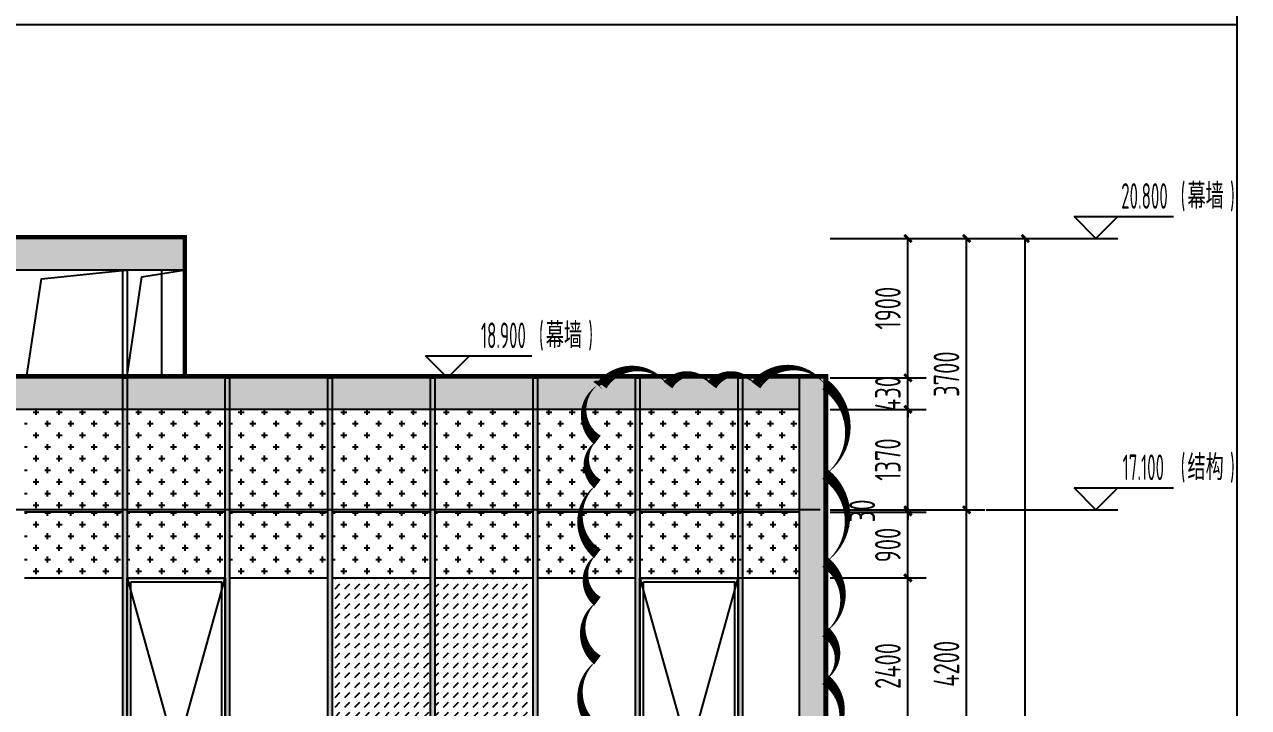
# Model space of a CAD drawing. Extents: x -863035 to 270371, y -8918 to 240488.
# Drawn here: x -272190 to -255486, y 45260 to 54575 of the extents above; entities that cross this region are included whole.
import ezdxf

# ---------------------------------------------------------------- set-up
doc = ezdxf.new("R2010")
doc.units = 0
doc.header["$LTSCALE"] = 1000
doc.header["$MEASUREMENT"] = 0
doc.linetypes.add('109-34 轴网$0$L1$0$$AUDIT_BAD_LTYPE1', pattern=[0])
for name, color, linetype in [('01-标注_尺寸', 124, 'Continuous'), ('01-标注_标高', 200, 'Continuous'), ('01-标注_轴线坐标', 132, 'Continuous'), ('02-TEXT_标注', 130, 'Continuous'), ('05-填充_156', 156, 'Continuous'), ('05-填充_18', 18, 'Continuous'), ('A-C_窗', 140, 'Continuous'), ('A-SUR_看线', 231, 'Continuous'), ('D_铝板', 181, 'Continuous'), ('E-立面', 255, 'Continuous'), ('E-立面轮廓', 241, 'Continuous')]:
    doc.layers.add(name, color=color, linetype=linetype)
doc.layers.add('04-不打印_辅助线', color=165, linetype='Continuous', plot=False)
doc.layers.add('DIM_MODI', color=6, linetype='Continuous', plot=False)
doc.styles.add('_TCH_DIM', font='ROS1', dxfattribs={"width": 0.75, "bigfont": 'JD'})
doc.styles.add('_TCH_DIM_T3', font='ROS1', dxfattribs={"width": 0.75, "bigfont": 'JD'})
doc.dimstyles.new('_TCH_ARCH&&100', dxfattribs={"dimtxt": 350, "dimasz": 100, "dimexe": 250, "dimexo": 300, "dimgap": 100, "dimtad": 1, "dimdec": 0, "dimzin": 0, "dimdsep": 46, "dimtxsty": '_TCH_DIM_T3', "dimblk": 'ARCHTICK', "dimcen": 0.09, "dimclrt": 7, "dimazin": 2, "dimtfac": 1, "dimtdec": 0, "dimtix": 1, "dimtmove": 2, "dimatfit": 3, "dimfxl": 0, "dimtolj": 1, "dimtzin": 0, "dimarcsym": 0})
pattern_1 = [(45, (56279.99, 23307.46), (4e-14, 134.70384), [95.25, -95.25])]

# ---------------------------------------------------------------- blocks, each defined once
blk = doc.blocks.new('*U31')
at = {"layer": '05-填充_18'}
h = blk.add_hatch(color=256, dxfattribs=at)
h.dxf.hatch_style = 1
h.paths.add_polyline_path([(60, -12790), (0, -12790), (0, 310), (60, 310)])
blk.add_lwpolyline([(60, -12790), (0, -12790), (0, 310), (60, 310)], close=True)
blk = doc.blocks.new('*U23')
at = {"layer": '05-填充_18'}
h = blk.add_hatch(color=256, dxfattribs=at)
h.dxf.hatch_style = 1
h.paths.add_polyline_path([(60, -15050), (0, -15050), (0, 310), (60, 310)])
blk.add_lwpolyline([(60, -15050), (0, -15050), (0, 310), (60, 310)], close=True)
blk = doc.blocks.new('A$C2DDF4F07')
at = {"layer": 'A-C_窗'}
for points in [[(0, 2400), (1340, 2400), (1340, 0), (0, 0)], [(50, 2350), (1290, 2350), (1290, 50), (50, 50)]]:
    blk.add_lwpolyline(points, close=True, dxfattribs=at)
blk.add_lwpolyline([(0, 2400), (670, 0), (1340, 2400)], dxfattribs=at)
blk = doc.blocks.new('_ArchTick')
at = {"color": 0, "linetype": 'ByBlock', "const_width": 0.4}
blk.add_lwpolyline([(-0.5, -0.5), (0.5, 0.5)], dxfattribs=at)
blk = doc.blocks.new('*D2395')
at = {"layer": '01-标注_轴线坐标', "color": 0, "lineweight": -2, "transparency": 16777216}
for p, q in [((52020, -2918), (53333, -2918)), ((53083, -6618), (53083, -2918)), ((52020, -6618), (53333, -6618))]:
    blk.add_line(p, q, dxfattribs=at)
at = {"layer": 'Defpoints', "color": 0, "transparency": 16777216}
for p in [(51720, -2918), (53083, -2918), (51720, -6618)]:
    blk.add_point(p, dxfattribs=at)
at = {"layer": '01-标注_轴线坐标', "color": 0, "lineweight": -2, "transparency": 16777216, "xscale": 100, "yscale": 100, "zscale": 100}
for p, rotation in [((53083, -2918), 90), ((53083, -6618), 270)]:
    blk.add_blockref('_ArchTick', p, dxfattribs=dict(at, rotation=rotation))
at = {"layer": '01-标注_轴线坐标', "color": 7, "transparency": 16777216, "insert": (52808, -4768), "char_height": 350, "attachment_point": 5, "rotation": 90, "style": '_TCH_DIM_T3'}
blk.add_mtext('\\A1;3700', dxfattribs=at)
blk = doc.blocks.new('*D2396')
at = {"layer": '01-标注_轴线坐标', "color": 0, "lineweight": -2, "transparency": 16777216}
for p, q in [((52020, -6618), (53333, -6618)), ((53083, -10818), (53083, -6618)), ((52020, -10818), (53333, -10818))]:
    blk.add_line(p, q, dxfattribs=at)
at = {"layer": 'Defpoints', "color": 0, "transparency": 16777216}
for p in [(51720, -6618), (53083, -6618), (51720, -10818)]:
    blk.add_point(p, dxfattribs=at)
at = {"layer": '01-标注_轴线坐标', "color": 0, "lineweight": -2, "transparency": 16777216, "xscale": 100, "yscale": 100, "zscale": 100}
for p, rotation in [((53083, -6618), 90), ((53083, -10818), 270)]:
    blk.add_blockref('_ArchTick', p, dxfattribs=dict(at, rotation=rotation))
at = {"layer": '01-标注_轴线坐标', "color": 7, "transparency": 16777216, "insert": (52808, -8718), "char_height": 350, "attachment_point": 5, "rotation": 90, "style": '_TCH_DIM_T3'}
blk.add_mtext('\\A1;4200', dxfattribs=at)
blk = doc.blocks.new('*D2401')
at = {"layer": '01-标注_轴线坐标', "color": 0, "lineweight": -2, "transparency": 16777216}
for p, q in [((51520, -2918), (54133, -2918)), ((53883, -23818), (53883, -2918)), ((51520, -23818), (54133, -23818))]:
    blk.add_line(p, q, dxfattribs=at)
at = {"layer": 'Defpoints', "color": 0, "transparency": 16777216}
for p in [(51220, -2918), (53883, -2918), (51220, -23818)]:
    blk.add_point(p, dxfattribs=at)
at = {"layer": '01-标注_轴线坐标', "color": 0, "lineweight": -2, "transparency": 16777216, "xscale": 100, "yscale": 100, "zscale": 100}
for p, rotation in [((53883, -2918), 90), ((53883, -23818), 270)]:
    blk.add_blockref('_ArchTick', p, dxfattribs=dict(at, rotation=rotation))
at = {"layer": '01-标注_轴线坐标', "color": 7, "transparency": 16777216, "insert": (53608, -13368), "char_height": 350, "attachment_point": 5, "rotation": 90, "style": '_TCH_DIM_T3'}
blk.add_mtext('\\A1;20900', dxfattribs=at)
blk = doc.blocks.new('*D2430')
at = {"layer": '01-标注_尺寸', "color": 0, "lineweight": -2, "transparency": 16777216}
for p, q in [((51220, -2918), (52533, -2918)), ((52283, -4818), (52283, -2918)), ((51220, -4818), (52533, -4818))]:
    blk.add_line(p, q, dxfattribs=at)
at = {"layer": 'Defpoints', "color": 0, "transparency": 16777216}
for p in [(50920, -2918), (52283, -2918), (50920, -4818)]:
    blk.add_point(p, dxfattribs=at)
at = {"layer": '01-标注_尺寸', "color": 0, "lineweight": -2, "transparency": 16777216, "xscale": 100, "yscale": 100, "zscale": 100}
for p, rotation in [((52283, -2918), 90), ((52283, -4818), 270)]:
    blk.add_blockref('_ArchTick', p, dxfattribs=dict(at, rotation=rotation))
at = {"layer": '01-标注_尺寸', "color": 7, "transparency": 16777216, "insert": (52008, -3868), "char_height": 350, "attachment_point": 5, "rotation": 90, "style": '_TCH_DIM_T3'}
blk.add_mtext('\\A1;1900', dxfattribs=at)
blk = doc.blocks.new('*D2431')
at = {"layer": '01-标注_尺寸', "color": 0, "lineweight": -2, "transparency": 16777216}
for p, q in [((51220, -4818), (52533, -4818)), ((52283, -4818), (52283, -4718)), ((52283, -5248), (52283, -4818)), ((51220, -5248), (52533, -5248)), ((52283, -5248), (52283, -5348))]:
    blk.add_line(p, q, dxfattribs=at)
at = {"layer": 'Defpoints', "color": 0, "transparency": 16777216}
for p in [(50920, -4818), (52283, -4818), (50920, -5248)]:
    blk.add_point(p, dxfattribs=at)
at = {"layer": '01-标注_尺寸', "color": 0, "lineweight": -2, "transparency": 16777216, "xscale": 100, "yscale": 100, "zscale": 100}
for p, rotation in [((52283, -4818), 270), ((52283, -5248), 90)]:
    blk.add_blockref('_ArchTick', p, dxfattribs=dict(at, rotation=rotation))
at = {"layer": '01-标注_尺寸', "color": 7, "transparency": 16777216, "insert": (52008, -5033), "char_height": 350, "attachment_point": 5, "rotation": 90, "style": '_TCH_DIM_T3'}
blk.add_mtext('\\A1;430', dxfattribs=at)
blk = doc.blocks.new('*D2432')
at = {"layer": '01-标注_尺寸', "color": 0, "lineweight": -2, "transparency": 16777216}
for p, q in [((51220, -5248), (52533, -5248)), ((52283, -6618), (52283, -5248)), ((51220, -6618), (52533, -6618))]:
    blk.add_line(p, q, dxfattribs=at)
at = {"layer": 'Defpoints', "color": 0, "transparency": 16777216}
for p in [(50920, -5248), (52283, -5248), (50920, -6618)]:
    blk.add_point(p, dxfattribs=at)
at = {"layer": '01-标注_尺寸', "color": 0, "lineweight": -2, "transparency": 16777216, "xscale": 100, "yscale": 100, "zscale": 100}
for p, rotation in [((52283, -5248), 90), ((52283, -6618), 270)]:
    blk.add_blockref('_ArchTick', p, dxfattribs=dict(at, rotation=rotation))
at = {"layer": '01-标注_尺寸', "color": 7, "transparency": 16777216, "insert": (52008, -5933), "char_height": 350, "attachment_point": 5, "rotation": 90, "style": '_TCH_DIM_T3'}
blk.add_mtext('\\A1;1370', dxfattribs=at)
blk = doc.blocks.new('*D2433')
at = {"layer": '01-标注_尺寸', "color": 0, "lineweight": -2, "transparency": 16777216}
for p, q in [((51220, -6618), (52533, -6618)), ((51220, -6648), (52533, -6648)), ((52283, -6618), (52283, -6518)), ((52283, -6648), (52283, -6618)), ((52283, -6648), (52283, -6748))]:
    blk.add_line(p, q, dxfattribs=at)
at = {"layer": 'Defpoints', "color": 0, "transparency": 16777216}
for p in [(50920, -6618), (50920, -6648), (52283, -6618)]:
    blk.add_point(p, dxfattribs=at)
at = {"layer": '01-标注_尺寸', "color": 0, "lineweight": -2, "transparency": 16777216, "xscale": 100, "yscale": 100, "zscale": 100}
for p, rotation in [((52283, -6618), 270), ((52283, -6648), 90)]:
    blk.add_blockref('_ArchTick', p, dxfattribs=dict(at, rotation=rotation))
at = {"layer": '01-标注_尺寸', "color": 7, "transparency": 16777216, "insert": (51658, -6633), "char_height": 350, "attachment_point": 5, "rotation": 90, "style": '_TCH_DIM_T3'}
blk.add_mtext('\\A1;30', dxfattribs=at)
blk = doc.blocks.new('*D2434')
at = {"layer": '01-标注_尺寸', "color": 0, "lineweight": -2, "transparency": 16777216}
for p, q in [((51220, -6648), (52533, -6648)), ((52283, -7548), (52283, -6648)), ((51220, -7548), (52533, -7548))]:
    blk.add_line(p, q, dxfattribs=at)
at = {"layer": 'Defpoints', "color": 0, "transparency": 16777216}
for p in [(50920, -6648), (52283, -6648), (50920, -7548)]:
    blk.add_point(p, dxfattribs=at)
at = {"layer": '01-标注_尺寸', "color": 0, "lineweight": -2, "transparency": 16777216, "xscale": 100, "yscale": 100, "zscale": 100}
for p, rotation in [((52283, -6648), 90), ((52283, -7548), 270)]:
    blk.add_blockref('_ArchTick', p, dxfattribs=dict(at, rotation=rotation))
at = {"layer": '01-标注_尺寸', "color": 7, "transparency": 16777216, "insert": (52008, -7098), "char_height": 350, "attachment_point": 5, "rotation": 90, "style": '_TCH_DIM_T3'}
blk.add_mtext('\\A1;900', dxfattribs=at)
blk = doc.blocks.new('*D2435')
at = {"layer": '01-标注_尺寸', "color": 0, "lineweight": -2, "transparency": 16777216}
for p, q in [((51220, -7548), (52533, -7548)), ((52283, -9948), (52283, -7548)), ((51220, -9948), (52533, -9948))]:
    blk.add_line(p, q, dxfattribs=at)
at = {"layer": 'Defpoints', "color": 0, "transparency": 16777216}
for p in [(50920, -7548), (52283, -7548), (50920, -9948)]:
    blk.add_point(p, dxfattribs=at)
at = {"layer": '01-标注_尺寸', "color": 0, "lineweight": -2, "transparency": 16777216, "xscale": 100, "yscale": 100, "zscale": 100}
for p, rotation in [((52283, -7548), 90), ((52283, -9948), 270)]:
    blk.add_blockref('_ArchTick', p, dxfattribs=dict(at, rotation=rotation))
at = {"layer": '01-标注_尺寸', "color": 7, "transparency": 16777216, "insert": (52008, -8748), "char_height": 350, "attachment_point": 5, "rotation": 90, "style": '_TCH_DIM_T3'}
blk.add_mtext('\\A1;2400', dxfattribs=at)
blk = doc.blocks.new('htgrsjuhytj')
at = {"layer": '05-填充_156'}
h = blk.add_hatch(dxfattribs=at)
h.set_pattern_fill('CROSS', color=136, scale=100, angle=90)
h.set_pattern_definition([(360, (59080, 24207.46), (158.75, 158.75), [79.375, -238.125]), (90, (59119.68, 24167.77), (-158.75, 158.75), [79.375, -238.125])])
h.paths.add_polyline_path([(41565.7, -5248.3), (40225.7, -5248.3), (40225.7, -6648.3), (41565.7, -6648.3)])
h = blk.add_hatch(dxfattribs=at)
h.set_pattern_fill('CROSS', color=136, scale=100, angle=90)
h.set_pattern_definition([(360, (60480, 24207.46), (158.75, 158.75), [79.375, -238.125]), (90, (60519.68, 24167.77), (-158.75, 158.75), [79.375, -238.125])])
h.paths.add_polyline_path([(42965.7, -5248.3), (41625.7, -5248.3), (41625.7, -6648.3), (42965.7, -6648.3)])
h = blk.add_hatch(dxfattribs=at)
h.set_pattern_fill('CROSS', color=136, scale=100, angle=90)
h.set_pattern_definition([(360, (61880, 24207.46), (158.75, 158.75), [79.375, -238.125]), (90, (61919.68, 24167.77), (-158.75, 158.75), [79.375, -238.125])])
h.paths.add_polyline_path([(44365.7, -5248.3), (43025.7, -5248.3), (43025.7, -6648.3), (44365.7, -6648.3)])
h = blk.add_hatch(dxfattribs=at)
h.set_pattern_fill('CROSS', color=136, scale=100, angle=90)
h.set_pattern_definition([(360, (63280, 24207.46), (158.75, 158.75), [79.375, -238.125]), (90, (63319.68, 24167.77), (-158.75, 158.75), [79.375, -238.125])])
h.paths.add_polyline_path([(45765.7, -5248.3), (44425.7, -5248.3), (44425.7, -6648.3), (45765.7, -6648.3)])
h = blk.add_hatch(dxfattribs=at)
h.set_pattern_fill('CROSS', color=136, scale=100, angle=90)
h.set_pattern_definition([(360, (64680, 24207.46), (158.75, 158.75), [79.375, -238.125]), (90, (64719.68, 24167.77), (-158.75, 158.75), [79.375, -238.125])])
h.paths.add_polyline_path([(47165.7, -5248.3), (45825.7, -5248.3), (45825.7, -6648.3), (47165.7, -6648.3)])
h = blk.add_hatch(dxfattribs=at)
h.set_pattern_fill('CROSS', color=136, scale=100, angle=90)
h.set_pattern_definition([(360, (66080, 24207.46), (158.75, 158.75), [79.375, -238.125]), (90, (66119.68, 24167.77), (-158.75, 158.75), [79.375, -238.125])])
h.paths.add_polyline_path([(48565.7, -5248.3), (47225.7, -5248.3), (47225.7, -6648.3), (48565.7, -6648.3)])
h = blk.add_hatch(dxfattribs=at)
h.set_pattern_fill('CROSS', color=136, scale=100, angle=90)
h.set_pattern_definition([(360, (67480, 24207.46), (158.75, 158.75), [79.375, -238.125]), (90, (67519.68, 24167.77), (-158.75, 158.75), [79.375, -238.125])])
h.paths.add_polyline_path([(49965.7, -5248.3), (48625.7, -5248.3), (48625.7, -6648.3), (49965.7, -6648.3)])
h = blk.add_hatch(dxfattribs=at)
h.set_pattern_fill('CROSS', color=136, scale=100, angle=90)
h.set_pattern_definition([(360, (68310, 24207.46), (158.75, 158.75), [79.375, -238.125]), (90, (68349.68, 24167.77), (-158.75, 158.75), [79.375, -238.125])])
h.paths.add_polyline_path([(50795.7, -5248.3), (50025.7, -5248.3), (50025.7, -6648.3), (50795.7, -6648.3)])
h = blk.add_hatch(dxfattribs=at)
h.set_pattern_fill('CROSS', color=136, scale=100, angle=90)
h.set_pattern_definition([(360, (59080, 23307.46), (158.75, 158.75), [79.375, -238.125]), (90, (59119.68, 23267.77), (-158.75, 158.75), [79.375, -238.125])])
h.paths.add_polyline_path([(41565.7, -6648.3), (40225.7, -6648.3), (40225.7, -7548.3), (41565.7, -7548.3)])
h = blk.add_hatch(dxfattribs=at)
h.set_pattern_fill('CROSS', color=136, scale=100, angle=90)
h.set_pattern_definition([(360, (60480, 23307.46), (158.75, 158.75), [79.375, -238.125]), (90, (60519.68, 23267.77), (-158.75, 158.75), [79.375, -238.125])])
h.paths.add_polyline_path([(42965.7, -6648.3), (41625.7, -6648.3), (41625.7, -7548.3), (42965.7, -7548.3)])
h = blk.add_hatch(dxfattribs=at)
h.set_pattern_fill('CROSS', color=136, scale=100, angle=90)
h.set_pattern_definition([(360, (61880, 23307.46), (158.75, 158.75), [79.375, -238.125]), (90, (61919.68, 23267.77), (-158.75, 158.75), [79.375, -238.125])])
h.paths.add_polyline_path([(44365.7, -6648.3), (43025.7, -6648.3), (43025.7, -7548.3), (44365.7, -7548.3)])
h = blk.add_hatch(dxfattribs=at)
h.set_pattern_fill('CROSS', color=136, scale=100, angle=90)
h.set_pattern_definition([(360, (63280, 23307.46), (158.75, 158.75), [79.375, -238.125]), (90, (63319.68, 23267.77), (-158.75, 158.75), [79.375, -238.125])])
h.paths.add_polyline_path([(45765.7, -6648.3), (44425.7, -6648.3), (44425.7, -7548.3), (45765.7, -7548.3)])
h = blk.add_hatch(dxfattribs=at)
h.set_pattern_fill('CROSS', color=136, scale=100, angle=90)
h.set_pattern_definition([(360, (64680, 23307.46), (158.75, 158.75), [79.375, -238.125]), (90, (64719.68, 23267.77), (-158.75, 158.75), [79.375, -238.125])])
h.paths.add_polyline_path([(47165.7, -6648.3), (45825.7, -6648.3), (45825.7, -7548.3), (47165.7, -7548.3)])
h = blk.add_hatch(dxfattribs=at)
h.set_pattern_fill('CROSS', color=136, scale=100, angle=90)
h.set_pattern_definition([(360, (66080, 23307.46), (158.75, 158.75), [79.375, -238.125]), (90, (66119.68, 23267.77), (-158.75, 158.75), [79.375, -238.125])])
h.paths.add_polyline_path([(48565.7, -6648.3), (47225.7, -6648.3), (47225.7, -7548.3), (48565.7, -7548.3)])
h = blk.add_hatch(dxfattribs=at)
h.set_pattern_fill('CROSS', color=136, scale=100, angle=90)
h.set_pattern_definition([(360, (67480, 23307.46), (158.75, 158.75), [79.375, -238.125]), (90, (67519.68, 23267.77), (-158.75, 158.75), [79.375, -238.125])])
h.paths.add_polyline_path([(49965.7, -6648.3), (48625.7, -6648.3), (48625.7, -7548.3), (49965.7, -7548.3)])
h = blk.add_hatch(dxfattribs=at)
h.set_pattern_fill('CROSS', color=136, scale=100, angle=90)
h.set_pattern_definition([(360, (68820, 23307.46), (158.75, 158.75), [79.375, -238.125]), (90, (68859.68, 23267.77), (-158.75, 158.75), [79.375, -238.125])])
h.paths.add_polyline_path([(50795.7, -6648.3), (49965.7, -6648.3), (49965.7, -7548.3), (50795.7, -7548.3)])
h = blk.add_hatch(dxfattribs=at)
h.set_pattern_fill('DASH', color=256, scale=100, angle=135)
h.set_pattern_definition(pattern_1)
h.paths.add_polyline_path([(45765.7, -7548.3), (44425.7, -7548.3), (44425.7, -10848.3), (45765.7, -10848.3)])
h = blk.add_hatch(dxfattribs=at)
h.set_pattern_fill('DASH', color=256, scale=100, angle=135)
h.set_pattern_definition(pattern_1)
h.paths.add_polyline_path([(47165.7, -7548.3), (45825.7, -7548.3), (45825.7, -10848.3), (47165.7, -10848.3)])
at = {"layer": '05-填充_18'}
h = blk.add_hatch(color=256, dxfattribs=at)
h.dxf.hatch_style = 1
h.paths.add_polyline_path([(42395.7, -2918.3), (23995.7, -2918.3), (23995.7, -3348.3), (42395.7, -3348.3)])
h = blk.add_hatch(color=256, dxfattribs=at)
h.dxf.hatch_style = 1
h.paths.add_polyline_path([(50795.7, -4818.3), (28195.7, -4818.3), (28195.7, -5248.3), (50795.7, -5248.3)])
h = blk.add_hatch(color=256, dxfattribs=at)
h.dxf.hatch_style = 1
h.paths.add_polyline_path([(50795.7, -20178.3), (51145.7, -20178.3), (51145.7, -4818.3), (50795.7, -4818.3)])
at = {"layer": '01-标注_标高'}
for p, q in [((54848.7, -2918.3), (54548.7, -2618.3)), ((54548.7, -2618.3), (55905.2, -2618.3)), ((54848.7, -2918.3), (55148.7, -2618.3)), ((53348.7, -2918.3), (55148.7, -2918.3)), ((45997.7, -4818.3), (45697.7, -4518.3)), ((45697.7, -4518.3), (47147.7, -4518.3)), ((45997.7, -4818.3), (46297.7, -4518.3)), ((54848.7, -6618.3), (54548.7, -6318.3)), ((54548.7, -6318.3), (55905.2, -6318.3)), ((54848.7, -6618.3), (55148.7, -6318.3)), ((53348.7, -6618.3), (55148.7, -6618.3))]:
    blk.add_line(p, q, dxfattribs=at)
at = {"layer": '04-不打印_辅助线'}
blk.add_lwpolyline([(51086.2, -6618.3), (3570.3, -6618.3)], dxfattribs=at)
at = {"layer": 'A-C_窗'}
blk.add_lwpolyline([(41625.7, -4821.8), (41565.7, -4821.8), (41565.7, -3351.8), (41625.7, -3351.8)], close=True, dxfattribs=at)
for points in [[(42095.7, -3348.3), (42095.7, -4818.3)], [(41565.7, -6648.3), (40225.7, -6648.3)], [(42965.7, -6648.3), (41625.7, -6648.3)], [(44365.7, -6648.3), (43025.7, -6648.3)], [(45765.7, -6648.3), (44425.7, -6648.3)], [(47165.7, -6648.3), (45825.7, -6648.3)], [(48565.7, -6648.3), (47225.7, -6648.3)], [(49965.7, -6648.3), (48625.7, -6648.3)], [(50795.7, -6648.3), (49965.7, -6648.3)], [(41565.7, -7548.3), (40225.7, -7548.3)], [(42965.7, -7548.3), (41625.7, -7548.3)], [(44365.7, -7548.3), (43025.7, -7548.3)], [(45765.7, -7548.3), (44425.7, -7548.3)], [(47165.7, -7548.3), (45825.7, -7548.3)], [(48565.7, -7548.3), (47225.7, -7548.3)], [(49965.7, -7548.3), (48625.7, -7548.3)], [(50795.7, -7548.3), (49965.7, -7548.3)]]:
    blk.add_lwpolyline(points, dxfattribs=at)
at = {"layer": 'A-SUR_看线'}
for points in [[(40255, -4818.3), (40455.9, -3467.1), (41599.2, -3348.3)], [(41625.7, -4793.3), (41826.6, -3442.1), (42395.7, -3348.3)]]:
    blk.add_lwpolyline(points, dxfattribs=at)
at = {"layer": 'E-立面', "linetype": '109-34 轴网$0$L1$0$$AUDIT_BAD_LTYPE1'}
for p, q in [((42395.7, -2918.3), (23995.7, -2918.3)), ((42395.7, -3348.3), (23995.7, -3348.3)), ((50795.7, -4818.3), (50795.7, -20178.3))]:
    blk.add_line(p, q, dxfattribs=at)
for points in [[(42395.7, -2918.3), (42395.7, -4818.3)], [(48495.7, -20178.3), (51145.7, -20178.3), (51145.7, -4818.3), (27995.7, -4818.3), (27995.7, -9518.3)], [(50795.7, -5248.3), (28195.7, -5248.3)]]:
    blk.add_lwpolyline(points, dxfattribs=at)
at = {"layer": 'E-立面轮廓', "const_width": 50}
for points in [[(23970.7, -20178.3), (23970.7, -2893.3), (42420.7, -2893.3), (42420.7, -4818.3)], [(48495.7, -20203.3), (51170.7, -20203.3), (51170.7, -4793.3), (27970.7, -4793.3), (27970.7, -9518.3)]]:
    blk.add_lwpolyline(points, dxfattribs=at)
at = {"layer": 'A-C_窗'}
for p in [(41625.7, -9948.3), (48625.7, -9948.3)]:
    blk.add_blockref('A$C2DDF4F07', p, dxfattribs=at)
at = {"layer": 'D_铝板'}
for name, p in [('*U31', (41565.7, -5128.2)), ('*U31', (42965.7, -5128.2)), ('*U31', (44365.7, -5128.2)), ('*U31', (45765.7, -5128.2)), ('*U31', (47165.7, -5128.2)), ('*U23', (48565.7, -5128.2)), ('*U23', (49965.7, -5128.2))]:
    blk.add_blockref(name, p, dxfattribs=at)
at = {"layer": '02-TEXT_标注', "style": '_TCH_DIM'}
for s, height, width, p in [('20.800', 350, 0.5625, (55192.7, -2513.3)), ('(', 350, 0.5625, (56005.2, -2513.3)), ('幕墙', 347.29, 0.75, (56097.1, -2513.3)), (')', 350, 0.5625, (56679.1, -2513.3)), ('18.900', 350, 0.5625, (46454.9, -4413.3)), ('(', 350, 0.5625, (47247.7, -4413.3)), ('幕墙', 347.29, 0.75, (47339.5, -4413.3)), (')', 350, 0.5625, (47921.5, -4413.3)), ('(', 350, 0.5625, (56005.2, -6213.3)), ('结构', 347.29, 0.75, (56097.1, -6213.3)), (')', 350, 0.5625, (56679.1, -6213.3)), ('17.100', 350, 0.5625, (55212.4, -6213.3))]:
    blk.add_text(s, height=height, dxfattribs=dict(at, width=width)).set_placement(p)
at = {"layer": '01-标注_尺寸'}
for p1, p2, picture, middle in [((50919.5, -4818.3), (50919.5, -2918.3), '*D2430', (52007.5, -3868.3)), ((50919.5, -5248.3), (50919.5, -4818.3), '*D2431', (52007.5, -5033.3)), ((50919.5, -6618.3), (50919.5, -5248.3), '*D2432', (52007.5, -5933.3)), ((50919.5, -7548.3), (50919.5, -6648.3), '*D2434', (52007.5, -7098.3)), ((50919.5, -9948.3), (50919.5, -7548.3), '*D2435', (52007.5, -8748.3))]:
    dim = blk.add_aligned_dim(p1=p1, p2=p2, distance=-1363, dimstyle='_TCH_ARCH&&100', dxfattribs=at)
    dim.commit()
    dim.dimension.update_dxf_attribs({"geometry": picture, "text_midpoint": middle})
dim = blk.add_linear_dim(base=(52282.5, -6618.3), p1=(50919.5, -6648.3), p2=(50919.5, -6618.3), angle=90, dimstyle='_TCH_ARCH&&100', dxfattribs=at)
dim.commit()
dim.dimension.update_dxf_attribs({"geometry": '*D2433', "text_midpoint": (51657.5, -6633.3), "dimtype": 161})
at = {"layer": '01-标注_轴线坐标'}
for p1, p2, distance, picture, middle in [((51219.5, -23818.3), (51219.5, -2918.3), -2663, '*D2401', (53607.5, -13368.3)), ((51719.5, -6618.3), (51719.5, -2918.3), -1363, '*D2395', (52807.5, -4768.3)), ((51719.5, -10818.3), (51719.5, -6618.3), -1363, '*D2396', (52807.5, -8718.3))]:
    dim = blk.add_aligned_dim(p1=p1, p2=p2, distance=distance, dimstyle='_TCH_ARCH&&100', dxfattribs=at)
    dim.commit()
    dim.dimension.update_dxf_attribs({"geometry": picture, "text_midpoint": middle})

msp = doc.modelspace()

# ---------------------------------------------------------------- linework, layer by layer
at = {"layer": '04-不打印_辅助线'}
msp.add_lwpolyline([(-312416, 54574.5), (-255645.6, 54574.5), (-255645.6, 27074.5), (-312416, 27074.5)], close=True, dxfattribs=at)

# ---------------------------------------------------------------- next in the draw order: block references
msp.add_blockref('htgrsjuhytj', (-312416, 54574.5))

# ---------------------------------------------------------------- next in the draw order: linework, layer by layer
msp.add_lwpolyline([(-230015.6, 82074.5), (-255645.6, 82074.5), (-255645.6, 30291.9), (-230015.6, 30291.9)], close=True, dxfattribs=at)
at = {"layer": 'DIM_MODI'}
msp.add_lwpolyline([(-261259, 44738.3, 0, 150, 0.5), (-261259, 45638.3, 0, 150, 0.5), (-261259, 46288.3, 0, 150, 0.5), (-261259, 47238.3, 0, 150, 0.5), (-261259, 48438.3, 0, 150, 0.5), (-261259, 49657.6, 0, 150, 0.5), (-262209, 49657.6, 0, 150, 0.5), (-262809, 49657.6, 0, 150, 0.5), (-263409, 49657.6, 0, 150, 0.5), (-264309, 49657.6, 0, 150, 0.5), (-264370.6, 49657.6, 0, 150, 0.5), (-264370.6, 48907.6, 0, 150, 0.5), (-264370.6, 48307.6, 0, 150, 0.5), (-264370.6, 47357.6, 0, 150, 0.5), (-264370.6, 46707.6, 0, 150, 0.5), (-264370.6, 45907.6, 0, 150, 0.5), (-264370.6, 44957.6, 0, 150, 0.5)], format="xyseb", dxfattribs=at)

doc.saveas('drawing.dxf')
